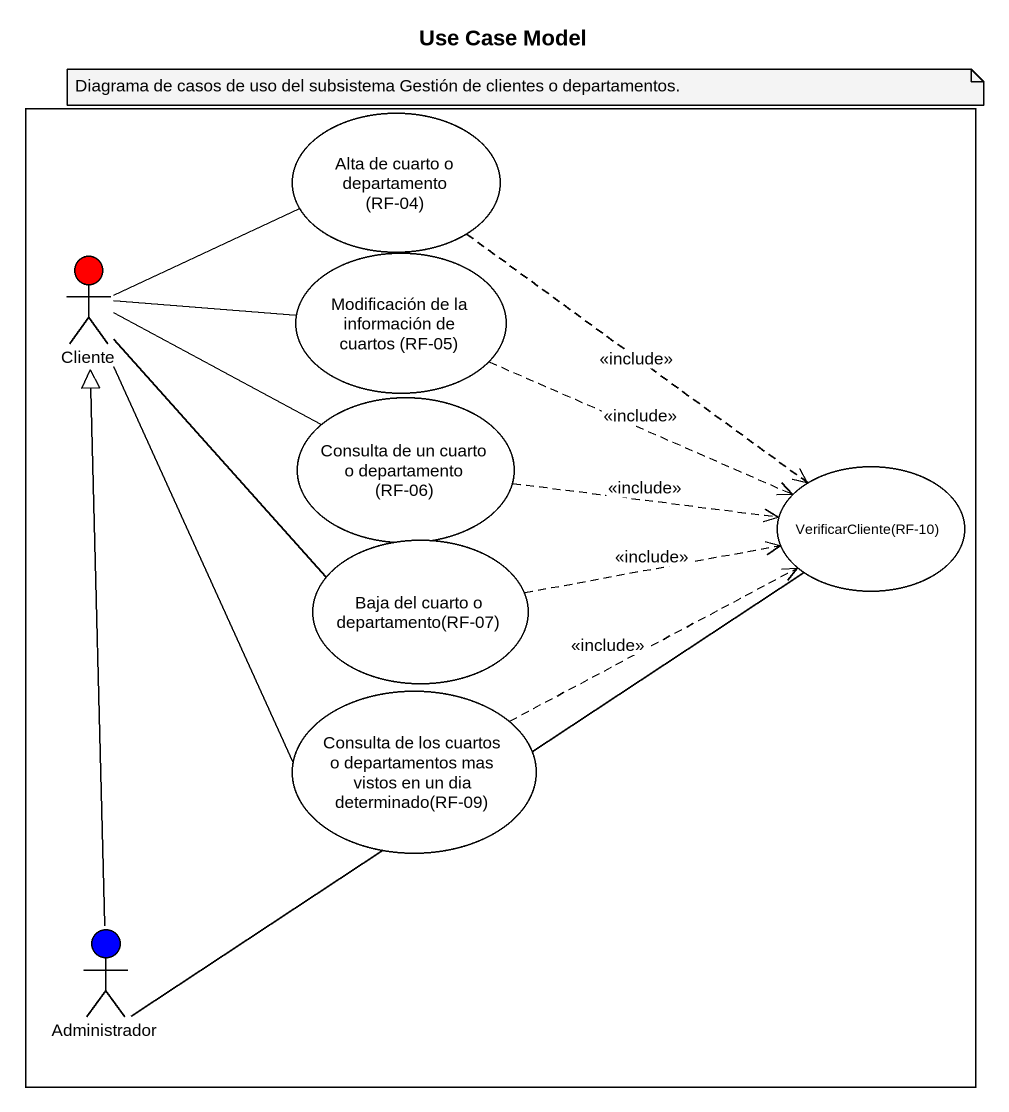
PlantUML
@startuml
title Use Case Model
rectangle " " as rectangle1 {
  usecase "Alta de cuarto o departamento (RF-04)" as Alta_de_cuarto_o #FFFFFF
  actor Cliente #FF0000
  usecase "Modificación de la información de cuartos (RF-05)" as Modificación_de_la #FFFFFF
  usecase "Consulta de un cuarto o departamento (RF-06)" as Consulta_de_un_cuarto_o #FFFFFF
  usecase "VerificarCliente(RF-10)" as VerificarCliente_RF_10 #FFFFFF
  usecase "Baja del cuarto o departamento(RF-07)" as Baja_del_cuarto_o #FFFFFF
  usecase "Consulta de los cuartos o departamentos mas vistos en un dia determinado(RF-09)" as Consulta_de_los_cuartos_o #FFFFFF
  actor Administrador #0000FF
}
Alta_de_cuarto_o ..> VerificarCliente_RF_10 : <<include>>
Cliente -right- Alta_de_cuarto_o
Cliente -right- Modificación_de_la
Cliente -right- Consulta_de_un_cuarto_o
Cliente -- Baja_del_cuarto_o
Cliente -- Consulta_de_los_cuartos_o
Modificación_de_la .right.> VerificarCliente_RF_10 : <<include>>
Consulta_de_un_cuarto_o .right.> VerificarCliente_RF_10 : <<include>>
Baja_del_cuarto_o .right.> VerificarCliente_RF_10 : <<include>>
Consulta_de_los_cuartos_o .right.> VerificarCliente_RF_10 : <<include>>
Administrador -up-|> Cliente
Administrador -up- VerificarCliente_RF_10
note as N1
  Diagrama de casos de uso del subsistema Gestión de clientes o departamentos.
end note
@enduml
